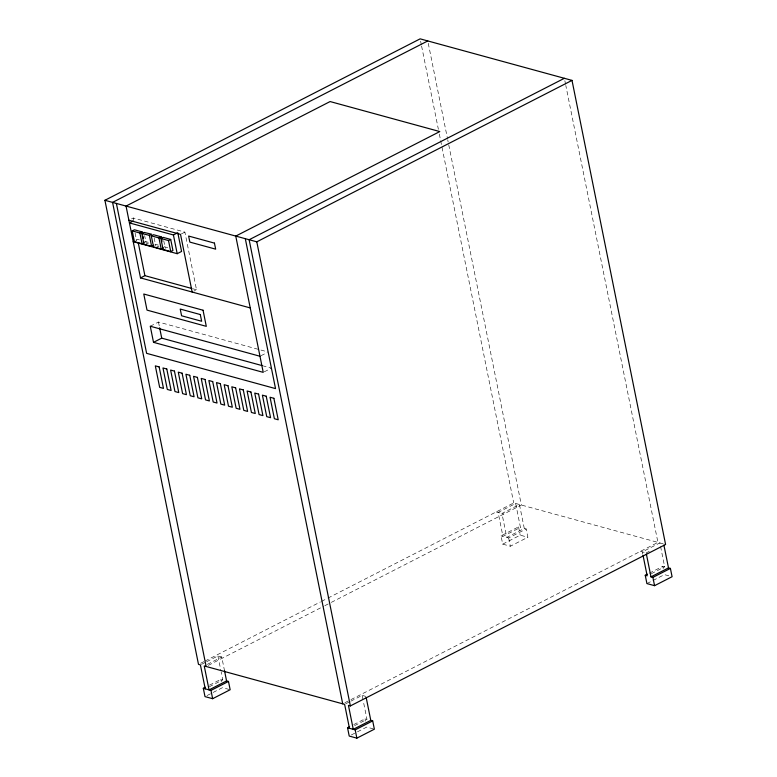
<?xml version="1.0" encoding="UTF-8"?>
<svg xmlns="http://www.w3.org/2000/svg" width="777" height="777" viewBox="0 0 777 777"><rect width="100%" height="100%" fill="white"/><g stroke="black" fill="none" stroke-linecap="round" stroke-linejoin="round"><path stroke-width="0.58" stroke-dasharray="3.88 2.91" d="M131.517 218.891L133.275 217.997L184.897 232.119L196.523 289.782L193.9 291.122M135.839 240.316L137.587 239.413L139.909 240.054M181.4 233.916L184.897 232.119M150.262 326.233L158.479 322.028L268.191 352.039M261.004 355.72L267.162 352.573M264.258 371.833L271.435 368.152L263.267 365.918M200.651 663.276L203.895 661.625M204.973 661.072L320.386 601.961M321.464 601.408L326.855 598.649M327.933 598.096L513.714 502.942L663.675 543.958M201.437 664.384L205.555 662.266M206.585 661.742L217.919 655.943L221.746 656.983L224.504 670.658M207.323 664.374L221.746 656.983M208.304 665.374L323.815 606.215M324.796 605.71L330.293 602.894M331.274 602.398L521.367 505.04L447.707 139.714M209.499 685.149L220.833 679.351L222.746 679.875L221.134 671.891M524.281 528.447L519.454 504.516L501.942 513.48L506.769 537.412L524.281 528.447L526.194 528.972L527.865 537.257L510.353 546.231L502.7 544.133L501.029 535.848L518.541 526.874L520.454 527.398L515.627 503.467L498.115 512.432L502.942 536.373L520.454 527.398M209.353 686.732L222.746 679.875M506.769 537.412L508.682 537.937L526.194 528.972M207.051 695.551L222.504 687.645L229.06 689.432M502.7 544.133L520.211 535.168L527.865 537.257M344.871 702.729L657.934 542.395L565.802 85.441M345.658 703.826L349.776 701.718M350.806 701.194L362.14 695.386L365.967 696.435M646.163 552.933L649.251 551.349M353.72 724.601L365.054 718.793L366.967 719.317L363.286 701.087M649.368 573.183L662.762 566.326L664.675 566.851L659.848 542.919L642.336 551.884L642.793 554.166M354.603 725.65L366.967 719.317M651.281 573.708L664.675 566.851M351.272 735.003L356.42 732.361M357.449 731.837L366.725 727.087L374.368 729.185M646.92 583.585L664.432 574.621L668.803 575.815M144.532 241.317L149.165 242.579M154.953 244.163L158.421 245.114M164.209 246.697L167.686 247.649M148.349 243.755L146.163 243.152L144.648 235.635M156.818 246.066L159.003 246.668M193.084 288.84L196.523 289.782M496.202 511.917L503.855 514.005M640.423 551.359L645.201 552.67M501.029 535.848L502.942 536.373M564.84 80.682L565.559 84.246M662.762 566.326L663.237 568.696M428.273 43.318L447.465 138.52M420.619 41.23L421.338 44.804M421.581 45.989L438.374 129.293M439.335 134.052L513.714 502.942M518.541 526.874L520.211 535.168M508.682 537.937L510.353 546.231M362.14 695.386L363.053 699.951M365.054 718.793L365.53 721.163M163.724 240.656L165.278 248.387M154.167 238.034L155.721 245.765M158.479 322.028L159.635 327.787M133.275 217.997L133.809 220.678M135.081 233.022L136.597 240.54M217.919 655.943L220.911 670.755M220.833 679.351L221.309 681.72"/><path stroke-width="1.17" d="M205.235 688.84L200.408 664.908L198.494 664.384L104.914 200.291L420.143 38.85L572.008 80.39L665.588 544.483L350.359 705.924L348.446 705.399L353.273 729.341L370.784 720.366L372.698 720.891L374.368 729.185L356.857 738.15L349.213 736.062L347.542 727.767L349.601 726.709M427.787 40.938L112.568 202.379L206.148 666.481M132.935 221.124L129.438 222.921L173.417 234.955L177.797 232.711M144.25 242.628L142.055 243.755L134.411 241.657L132.245 230.915L134.431 229.798L142.084 231.886L142.512 234.042M132.245 230.915L139.889 233.013L142.084 231.886M141.802 233.537L143.998 232.41L151.583 234.198L149.388 235.324L141.802 233.537L143.968 244.279L151.622 246.367L153.807 245.25M163.374 247.863L161.179 248.98L153.535 246.892L151.301 235.849L153.496 234.722L161.14 236.81L162.034 241.229M151.301 235.849L158.955 237.937L161.14 236.81M160.868 238.461L163.053 237.335L170.707 239.433L172.931 250.476L170.746 251.602L163.092 249.504L160.868 238.461L168.512 240.549L170.707 239.433M133.217 241.657L177.195 253.69L181.575 251.447L178.03 233.877M259.984 356.245L150.262 326.233L153.516 342.346L263.228 372.358L235.752 236.082L439.811 131.566L330.099 101.554L126.039 206.07L140.52 277.904L144.901 275.66L191.938 288.529M564.355 78.302L249.135 239.743L342.715 703.836M104.914 200.291L256.789 241.832L572.008 80.39M153.516 342.346L161.723 338.141L262.102 365.598M349.456 728.292L344.629 704.36L204.234 665.957L209.062 689.889L226.573 680.914L228.487 681.439L230.157 689.733L212.645 698.698L204.992 696.61L203.321 688.315L205.381 687.266M203.321 688.315L210.975 690.413L228.487 681.439M646.386 554.069L650.98 576.864L668.502 567.89L670.405 568.414L672.086 576.709L654.564 585.673L646.92 583.585L645.25 575.291L647.309 574.242M347.542 727.767L355.186 729.856L372.698 720.891M650.98 576.864L652.894 577.389L670.405 568.414M128.895 220.241L180.526 234.363L192.152 292.026M140.52 277.904L250.233 307.915M645.25 575.291L647.163 575.815L643.026 555.302M663.898 545.104L668.502 567.89M652.894 577.389L654.564 585.673M366.19 697.571L370.784 720.366M256.789 241.832L350.359 705.924M355.186 729.856L356.857 738.15M245.309 238.694L275.534 388.607L146.62 353.341L116.395 203.428M173.417 234.955L177.195 253.69M168.512 240.549L170.746 251.602M158.955 237.937L161.179 248.98M149.388 235.324L151.622 246.367M142.949 236.189L143.386 238.335M159.635 327.787L161.723 338.141M139.889 233.013L142.055 243.755M138.296 242.929L144.901 275.66M224.504 670.658L226.573 680.914M210.975 690.413L212.645 698.698M214.442 243.114L188.626 236.053L189.85 242.094L215.666 249.155L214.442 243.114M203.05 310.227L143.764 294.017L147.018 310.12L206.293 326.34L203.05 310.227M200.301 314.549L180.225 309.061L181.585 315.773L201.661 321.26L200.301 314.549M159.149 366.919L155.322 365.87L159.654 387.354L163.481 388.393L159.149 366.919M166.793 369.007L162.976 367.958L167.308 389.442L171.125 390.491L166.793 369.007M174.446 371.095L170.619 370.056L174.951 391.54L178.778 392.579L174.446 371.095M182.1 373.193L178.273 372.144L182.605 393.628L186.431 394.677L182.1 373.193M189.743 375.281L185.917 374.242L190.248 395.716L194.075 396.765L189.743 375.281M197.397 377.379L193.57 376.33L197.902 397.814L201.729 398.863L197.397 377.379M205.041 379.467L201.214 378.418L205.546 399.902L209.372 400.951L205.041 379.467M212.694 381.565L208.867 380.516L213.199 402L217.026 403.04L212.694 381.565M220.338 383.653L216.511 382.605L220.843 404.089L224.67 405.138L220.338 383.653M227.991 385.742L224.165 384.702L228.496 406.186L232.323 407.226L227.991 385.742M235.635 387.84L231.808 386.791L236.14 408.275L239.967 409.324L235.635 387.84M243.288 389.928L239.462 388.879L243.793 410.363L247.62 411.412L243.288 389.928M250.932 392.026L247.105 390.977L251.437 412.461L255.264 413.5L250.932 392.026M258.586 394.114L254.759 393.065L259.091 414.549L262.917 415.598L258.586 394.114M266.229 396.202L262.403 395.163L266.734 416.647L270.561 417.686L266.229 396.202M273.883 398.3L270.056 397.251L274.388 418.735L278.215 419.784L273.883 398.3"/></g></svg>
